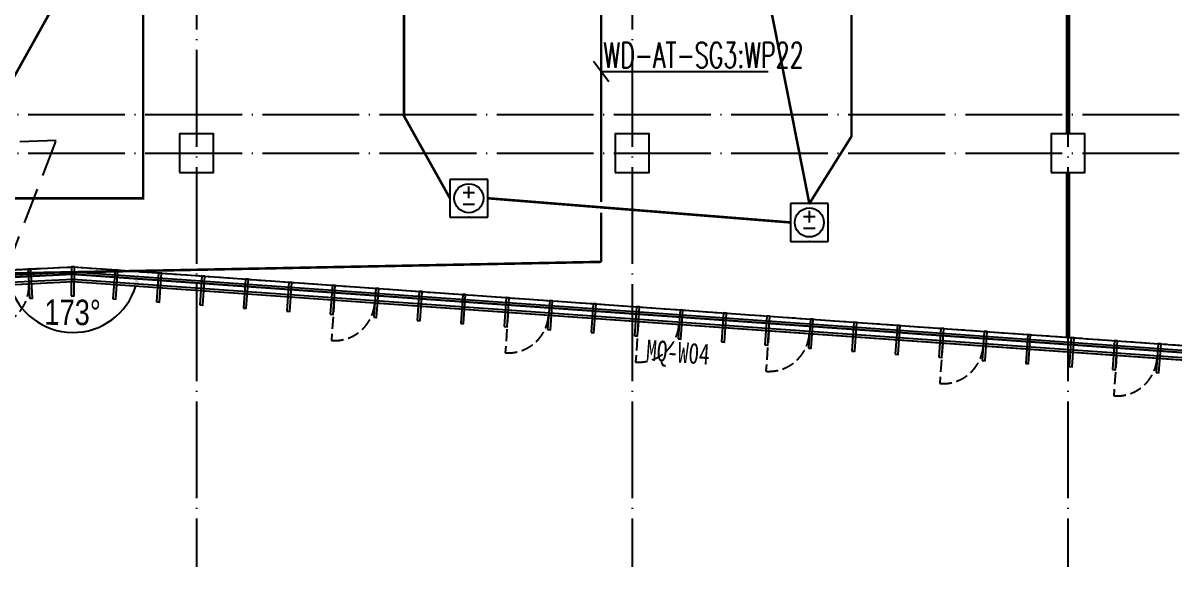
# Model space of a CAD drawing. Extents: x -233336 to 840473, y -28113 to 330904.
# Drawn here: x 82815 to 106590, y 80555 to 91790 of the extents above; entities that cross this region are included whole.
import ezdxf
from ezdxf.xclip import XClip

# ---------------------------------------------------------------- set-up
doc = ezdxf.new("R2010")
doc.units = 0
doc.header["$LTSCALE"] = 1000
doc.header["$XCLIPFRAME"] = 2
for name, pattern in [('104-14# 核心筒$0$DOTE', [2.42, 2, -0.2, 0.02, -0.2]), ('14#楼幕墙$0$DASH', [0.35, 0.25, -0.1]), ('DASH', [0.35, 0.25, -0.1]), ('X-104 14#平面$0$$0$DASH', [0.35, 0.25, -0.1]), ('X-104 14#平面$0$109 3#平面$0$DASH', [0.35, 0.25, -0.1]), ('X-104 14#平面$0$DASH', [0.35, 0.25, -0.1])]:
    doc.linetypes.add(name, pattern=pattern)
doc.layers.get('0').update_dxf_attribs({"linetype": 'CONTINUOUS'})
doc.layers.get('Defpoints').update_dxf_attribs({"linetype": 'CONTINUOUS'})
for name, color, linetype in [('104-14# 核心筒$0$A_AXIS-轴线', 8, '104-14# 核心筒$0$DOTE'), ('104-14# 核心筒$0$A_STR-砼柱', 8, 'CONTINUOUS'), ('14#楼幕墙$0$A-C_玻璃幕墙', 8, 'CONTINUOUS'), ('14#楼幕墙$0$A-C_窗', 8, 'CONTINUOUS'), ('EQUIP-动力', 80, 'CONTINUOUS'), ('WIRE-动力控制', 160, 'DASH'), ('WIRE-插座', 160, 'CONTINUOUS'), ('X-104 14#平面$0$01-标注_尺寸', 8, 'CONTINUOUS'), ('X-104 14#平面$0$02-TEXT_门窗', 9, 'CONTINUOUS'), ('X-104 14#平面$0$A-C_玻璃幕墙', 8, 'CONTINUOUS'), ('X-104 14#平面$0$A-SUR_吊顶', 8, 'CONTINUOUS'), ('X-104 14#平面$0$A-TECH_结构', 8, 'CONTINUOUS'), ('X-104 14#平面$0$挡烟垂壁', 5, 'CONTINUOUS')]:
    doc.layers.add(name, color=color, linetype=linetype)
doc.layers.add('2019.06.25燃气表间不打印', color=7, linetype='CONTINUOUS', plot=False)
doc.layers.add('X-104 14#平面$0$000套内', color=8, linetype='CONTINUOUS', lineweight=30)
doc.styles.add('_TEL_DIM', font='ROMANS2', dxfattribs={"width": 0.8, "height": 3.5, "bigfont": 'HZDF2'})
doc.styles.get("Standard").update_dxf_attribs({"font": 'GBENOR', "bigfont": 'GBCBIG'})
doc.styles.add('X-104 14#平面$0$_TCH_DIM_T3', font='ros.shx', dxfattribs={"width": 0.8, "bigfont": 'jd.shx'})
doc.styles.add('X-104 14#平面$0$_TCH_WINDOW', font='STXIHEI.TTF', dxfattribs={"width": 0.75, "height": 3.5})
doc.dimstyles.new('X-104 14#平面$0$_TCH_ARROW&&150', dxfattribs={"dimtxt": 525, "dimasz": 300, "dimexe": 375, "dimexo": 450, "dimgap": 150, "dimtad": 1, "dimdec": 0, "dimzin": 0, "dimdsep": 46, "dimtxsty": 'X-104 14#平面$0$_TCH_DIM_T3', "dimcen": 0.09, "dimclrt": 7, "dimazin": 2, "dimtfac": 1, "dimtdec": 0, "dimtix": 1, "dimtmove": 2, "dimatfit": 3, "dimfxl": 0, "dimtolj": 1, "dimtzin": 0, "dimarcsym": 0})

# ---------------------------------------------------------------- blocks, each defined once
blk = doc.blocks.new('14#楼幕墙$0$A$C103B1A8E')
blk.add_lwpolyline([(0, 0), (60, 0), (60, 600), (0, 600)], close=True)
blk = doc.blocks.new('14#楼幕墙$0$A$C09283E46')
for p, rotation in [((42300, -3633), 0.4546658823147814), ((43164, -3623), 356.951897365087), ((44021, -3721), 353.4518973650279), ((44915, -3824), 353.4518973650279), ((45810, -3926), 353.4518973650279), ((46704, -4029), 353.4518973650279), ((47598, -4132), 353.4518973650279), ((48492, -4234), 353.4518973650279), ((49386, -4337), 353.4518973650279), ((50280, -4440), 353.4518973650279), ((51174, -4542), 353.4518973650279), ((52069, -4645), 353.4518973650279), ((52963, -4748), 353.4518973650279), ((53857, -4850), 353.4518973650279), ((54751, -4953), 353.4518973650279), ((55645, -5055), 353.4518973650279), ((56539, -5158), 353.4518973650279), ((57433, -5261), 353.4518973650279), ((58327, -5363), 353.4518973650279), ((59222, -5466), 353.4518973650279), ((60116, -5569), 353.4518973650279), ((61010, -5671), 353.4518973650279), ((61904, -5774), 353.4518973650279), ((62798, -5877), 353.4518973650279), ((63692, -5979), 353.4518973650279), ((64586, -6082), 353.4518973650279), ((65480, -6184), 353.4518973650279)]:
    blk.add_blockref('14#楼幕墙$0$A$C103B1A8E', p, dxfattribs=dict(rotation=rotation))
blk = doc.blocks.new('14#楼幕墙$0$A$C2CD63A88')
at = {"linetype": '14#楼幕墙$0$DASH'}
blk.add_lwpolyline([(0, 670), (0, -170)], dxfattribs=at)
blk.add_arc((0, 670), 840, 270, 0, dxfattribs=at)
blk = doc.blocks.new('14#楼幕墙')
at = {"layer": '14#楼幕墙$0$A-C_玻璃幕墙'}
for p, q in [((40081, 84396), (83848, 86653)), ((40200, 84502), (83848, 86753)), ((83848, 86753), (108911, 84979)), ((83848, 86653), (108961, 84876)), ((39845, 84184), (83846, 86453)), ((39904, 84237), (83846, 86503)), ((83846, 86503), (109037, 84720)), ((83846, 86453), (109062, 84668))]:
    blk.add_line(p, q, dxfattribs=at)
at = {"layer": '14#楼幕墙$0$A-C_玻璃幕墙', "rotation": 2.499999999999448}
blk.add_blockref('14#楼幕墙$0$A$C09283E46', (40532, 87891), dxfattribs=at)
at = {"layer": '14#楼幕墙$0$A-C_窗'}
for p, rotation in [((82131, 85693), 2.951784843777751), ((89196, 85402), 355.9518973650817), ((92787, 85148), 355.9518973650817), ((95481, 84957), 355.9518973650817), ((98174, 84767), 355.9518973650817), ((101765, 84513), 355.9518973650817), ((105356, 84259), 355.9518973650817)]:
    blk.add_blockref('14#楼幕墙$0$A$C2CD63A88', p, dxfattribs=dict(at, rotation=rotation))
blk = doc.blocks.new('_FZHK')
blk.add_lwpolyline([(-0.5, -0.5), (0.5, -0.5), (0.5, 0.5), (-0.5, 0.5)], close=True)
blk = doc.blocks.new('104-14# 核心筒')
at = {"layer": '104-14# 核心筒$0$A_AXIS-轴线'}
for p, q in [((86400, 139633.6), (86400, 80554.9)), ((95400, 139633.6), (95400, 80554.9)), ((104400, 139633.6), (104400, 80554.9)), ((68400, 89900), (120259.9, 89900)), ((68400, 89100), (120259.9, 89100))]:
    blk.add_line(p, q, dxfattribs=at)
at = {"layer": '104-14# 核心筒$0$A_STR-砼柱', "xscale": 700, "yscale": 800, "zscale": 800}
for p in [(86400, 89100), (95400, 89100), (104400, 89100)]:
    blk.add_blockref('_FZHK', p, dxfattribs=at)
blk = doc.blocks.new('*D217')
at = {"layer": 'Defpoints', "color": 0}
for p in [(83683, 86745), (83848, 86753), (84014, 86741), (83184, 85572)]:
    blk.add_point(p, dxfattribs=at)
at = {"layer": 'X-104 14#平面$0$01-标注_尺寸', "color": 0, "lineweight": -2}
for p, q in [((83233, 86721), (82121, 86664)), ((84463, 86710), (85574, 86631))]:
    blk.add_line(p, q, dxfattribs=at)
blk.add_arc((83848, 86753), 1355, 195.6647, 343.2398, dxfattribs=at)
at = {"layer": 'X-104 14#平面$0$01-标注_尺寸', "color": 0}
for points in [[(82495, 86379), (82593, 86395), (82495, 86683)], [(85097, 86371), (85195, 86353), (85200, 86657)]]:
    blk.add_solid(points, dxfattribs=at)
at = {"layer": 'X-104 14#平面$0$01-标注_尺寸', "color": 7, "insert": (83839, 85811), "char_height": 525, "attachment_point": 5, "rotation": 359.4522, "style": 'X-104 14#平面$0$_TCH_DIM_T3'}
blk.add_mtext('\\A1;173%%d', dxfattribs=at)
blk = doc.blocks.new('$equip$00001344')
for p, q in [((0.65, 0.65), (-0.65, 0.65)), ((-0.65, 0.65), (-0.65, -0.65)), ((0, 0), (0, 0.4)), ((0.65, -0.65), (0.65, 0.65)), ((-0.2, 0.2), (0.2, 0.2)), ((-0.2, -0.2), (0.2, -0.2)), ((-0.65, -0.65), (0.65, -0.65))]:
    blk.add_line(p, q)
blk.add_circle((0, 0), 0.5)
for p in [(0, 0.65), (-0.65, 0), (0.65, 0), (0, -0.65)]:
    blk.add_point(p)
at = {"flags": 9}
blk.add_attdef('A', (0, 0), '', height=0.00002, dxfattribs=at)
blk = doc.blocks.new('X-104 14#平面')
at = {"layer": 'X-104 14#平面$0$000套内'}
blk.add_lwpolyline([(108986.5, 84823.7), (83829.7, 86604), (77400, 86272.2), (77400, 110450), (86700, 110450), (86700, 109200), (86650, 109200), (86650, 107300), (84300, 107300), (84300, 96900), (92650, 96900), (92650, 97050), (109900, 97050)], dxfattribs=at)
at = {"layer": 'X-104 14#平面$0$A-C_玻璃幕墙'}
blk.add_lwpolyline([(109062.3, 84667.9), (119297.3, 99814.5), (117562.9, 100200.5), (120741.8, 127894.6), (99426.9, 133825), (92631.2, 109400), (86987.2, 109400), (86987.2, 110600), (8392.2, 110600), (5688.7, 97881.2), (-2733.6, 99671.4), (-6009.8, 84258.3), (40178.1, 86274.9), (39845.1, 84183.6), (83845.6, 86452.5)], close=True, dxfattribs=at)
at = {"layer": 'X-104 14#平面$0$A-SUR_吊顶', "linetype": 'X-104 14#平面$0$109 3#平面$0$DASH', "ltscale": 3}
blk.add_lwpolyline([(82466.9, 86681.8), (83499.8, 89365.9), (52926.6, 88084.7), (53491, 90739.8), (17309.3, 90108.2), (22065.4, 106694.6), (62738.3, 107720), (62307.5, 106691.2), (92309.4, 108057.1)], dxfattribs=at)
at = {"layer": 'X-104 14#平面$0$A-TECH_结构', "linetype": 'X-104 14#平面$0$$0$DASH'}
blk.add_lwpolyline([(120414.6, 127674.3), (99635.5, 133455.6), (96317.6, 121532.1), (85624.2, 124507.3), (87140.3, 129956.4), (83582.3, 130946.3), (66456.4, 115400), (609.3, 115400), (8.3, 112572.3), (4214.3, 111678.3), (1409.8, 98484.1), (-2502.5, 99315.7), (-5635.8, 84574.9), (40532.1, 86590.6), (40199.6, 84502.3), (83848.5, 86753.1), (108910.7, 84979.4), (118802, 99617.3), (117234.1, 99966.3)], close=True, dxfattribs=at)
at = {"layer": 'X-104 14#平面$0$挡烟垂壁', "linetype": 'X-104 14#平面$0$DASH', "ltscale": 2, "const_width": 100}
for points in [[(104400, 96400), (104400, 89500)], [(104400, 88700), (104400, 85298.6)]]:
    blk.add_lwpolyline(points, dxfattribs=at)
ref = blk.add_blockref('104-14# 核心筒', (0, 0))
XClip(ref).set_block_clipping_path([(-38664.3623821461, -25500), (139216.5485069363, 330900)])
blk.add_blockref('14#楼幕墙', (0, 0))
at = {"layer": 'X-104 14#平面$0$02-TEXT_门窗', "style": 'X-104 14#平面$0$_TCH_WINDOW', "width": 0.75}
blk.add_text('MQ-W04', height=428.14, rotation=355.9519, dxfattribs=at).set_placement((95675.4, 84824.5))
at = {"layer": 'X-104 14#平面$0$01-标注_尺寸'}
dim = blk.add_angular_dim_3p(base=(83183.7, 85572.4), center=(83848.5, 86753.1), p1=(83682.7, 86744.5), p2=(84014.1, 86741.4), text='173%%d', dimstyle='X-104 14#平面$0$_TCH_ARROW&&150', override={"dimgap": 0}, dxfattribs=at)
dim.commit()
dim.dimension.update_dxf_attribs({"geometry": '*D217', "text_midpoint": (83839.5, 85810.7), "dimtype": 165, "text_rotation": 359.45224})

msp = doc.modelspace()

# ---------------------------------------------------------------- linework, layer by layer
at = {"layer": '2019.06.25燃气表间不打印'}
msp.add_line((94601.4, 91001.6), (94913.7, 90579.6), dxfattribs=at)
at = {"layer": '2019.06.25燃气表间不打印', "const_width": 52.5}
for points in [[(94757.6, 93484.6), (94757.6, 88096.5)], [(94757.6, 87870.8), (94757.6, 86856.8)], [(94757.6, 86856.8), (78242.6, 86534.1)]]:
    msp.add_lwpolyline(points, dxfattribs=at)
at = {"layer": '2019.06.25燃气表间不打印'}
for points in [[(94757.6, 90790.6), (95209.3, 90790.6)], [(95209.3, 90790.6), (98204.1, 90790.6)]]:
    msp.add_lwpolyline(points, dxfattribs=at)
at = {"layer": 'WIRE-动力控制', "color": 160, "const_width": 52.5}
for points in [[(81448.1, 88171), (85297.3, 88171), (85297.3, 96266.7)], [(91633.5, 88171), (90684.1, 89869.9), (90684.1, 96266.7)], [(99058.1, 88061), (99928.5, 89450), (99928.5, 96466.7)]]:
    msp.add_lwpolyline(points, dxfattribs=at)
at = {"layer": 'WIRE-插座', "color": 160, "const_width": 52.5}
for points in [[(81448.1, 88561), (84040.8, 93207.1)], [(98040.8, 93207.1), (99058.1, 88061)], [(98668.1, 87671), (92413.5, 88171)]]:
    msp.add_lwpolyline(points, dxfattribs=at)

# ---------------------------------------------------------------- block references
msp.add_blockref('X-104 14#平面', (0, 0))
at = {"layer": 'EQUIP-动力', "color": 80, "xscale": 600, "yscale": 600, "zscale": 600}
for p in [(92023.5, 88171), (99058.1, 87671)]:
    msp.add_blockref('$equip$00001344', p, dxfattribs=at)

# ---------------------------------------------------------------- texts
at = {"layer": '2019.06.25燃气表间不打印', "color": 7, "style": '_TEL_DIM', "width": 0.64}
msp.add_text('WD-AT-SG3:WP22', height=525, dxfattribs=at).set_placement((94805.5, 90865.6))

doc.saveas('drawing.dxf')
